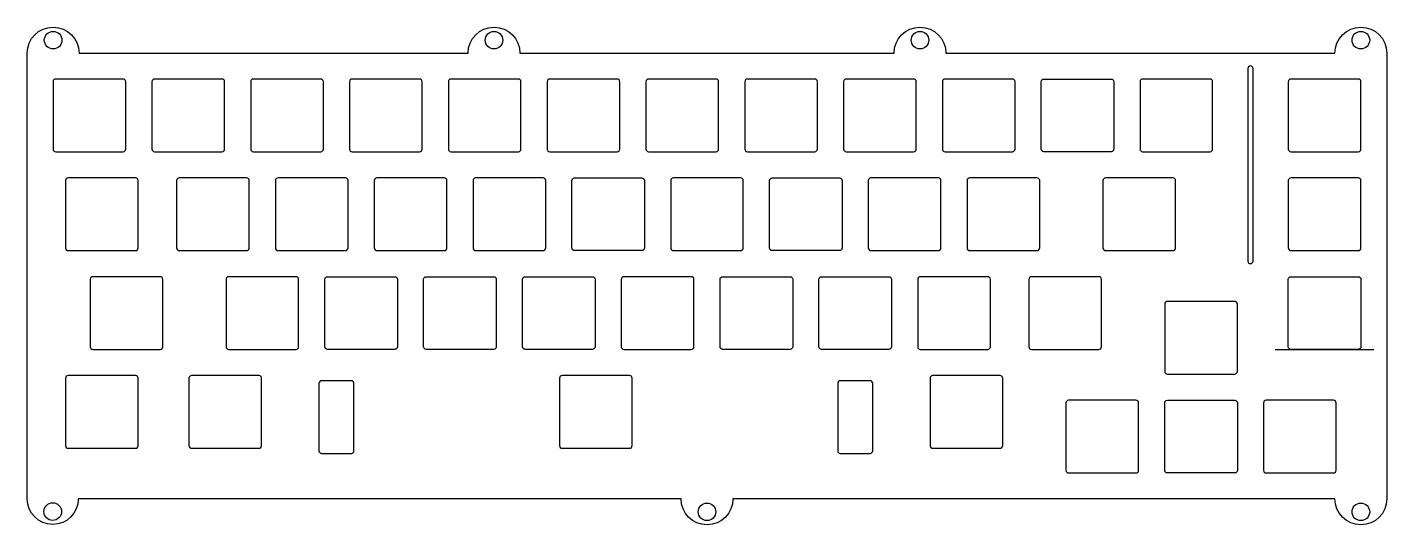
# Model space of a CAD drawing. Header units: millimetres. Extents: x -2 to 260, y -88 to 7.
import ezdxf

# ---------------------------------------------------------------- set-up
doc = ezdxf.new("R2010")
doc.units = ezdxf.units.MM
doc.layers.get('0').update_dxf_attribs({"linetype": 'CONTINUOUS'})

msp = doc.modelspace()

# ---------------------------------------------------------------- linework, layer by layer
msp.add_line((238.125, -54.625), (257.175, -54.625))
for points in [[(82.525, 2.475, -1), (92.525, 2.475), (164.65, 2.475, -1), (174.65, 2.475), (249.65, 2.475, -1), (259.65, 2.475), (259.65, -83.4375, -1), (249.65, -83.4375), (133.5875, -83.4375, -1), (123.5875, -83.4375), (7.37295, -83.4375, -1), (-2.475, -83.4375), (-2.475, 2.475, -1), (7.525, 2.475)], [(233.8625, -0.5, 1), (232.8625, -0.5), (232.8625, -37.6, 1), (233.8625, -37.6)], [(3.025, -2.525, 0.414213562), (2.525, -3.025), (2.525, -16.025, 0.414213562), (3.025, -16.525), (16.025, -16.525, 0.414213562), (16.525, -16.025), (16.525, -3.025, 0.414213562), (16.025, -2.525)], [(35.575, -3.025, 0.414213562), (35.075, -2.525), (22.075, -2.525, 0.414213562), (21.575, -3.025), (21.575, -16.025, 0.414213562), (22.075, -16.525), (35.075, -16.525, 0.414213562), (35.575, -16.025)], [(54.125, -2.525), (41.125, -2.525, 0.414213562), (40.625, -3.025), (40.625, -16.025, 0.414213562), (41.125, -16.525), (54.125, -16.525, 0.414213562), (54.625, -16.025), (54.625, -3.025, 0.414213562)], [(73.675, -16.025), (73.675, -3.025, 0.414213562), (73.175, -2.525), (60.175, -2.525, 0.414213562), (59.675, -3.025), (59.675, -16.025, 0.414213562), (60.175, -16.525), (73.175, -16.525, 0.414213562)], [(78.725, -3.025), (78.725, -16.025, 0.414213562), (79.225, -16.525), (92.225, -16.525, 0.414213562), (92.725, -16.025), (92.725, -3.025, 0.414213562), (92.225, -2.525), (79.225, -2.525, 0.414213562)], [(111.775, -16.025), (111.775, -3.025, 0.414213562), (111.275, -2.525), (98.275, -2.525, 0.414213562), (97.775, -3.025), (97.775, -16.025, 0.414213562), (98.275, -16.525), (111.275, -16.525, 0.414213562)], [(117.325, -2.525, 0.414213562), (116.825, -3.025), (116.825, -16.025, 0.414213562), (117.325, -16.525), (130.325, -16.525, 0.414213562), (130.825, -16.025), (130.825, -3.025, 0.414213562), (130.325, -2.525)], [(149.375, -16.525, 0.414213562), (149.875, -16.025), (149.875, -3.025, 0.414213562), (149.375, -2.525), (136.375, -2.525, 0.414213562), (135.875, -3.025), (135.875, -16.025, 0.414213562), (136.375, -16.525)], [(168.425, -16.525, 0.414213562), (168.925, -16.025), (168.925, -3.025, 0.414213562), (168.425, -2.525), (155.425, -2.525, 0.414213562), (154.925, -3.025), (154.925, -16.025, 0.414213562), (155.425, -16.525)], [(187.475, -2.525), (174.475, -2.525, 0.414213562), (173.975, -3.025), (173.975, -16.025, 0.414213562), (174.475, -16.525), (187.475, -16.525, 0.414213562), (187.975, -16.025), (187.975, -3.025, 0.414213562)], [(193.525, -2.525), (206.525, -2.525, -0.414213562), (207.025, -3.025), (207.025, -16.025, -0.414213562), (206.525, -16.525), (193.525, -16.525, -0.414213562), (193.025, -16.025), (193.025, -3.025, -0.414213562)], [(212.075, -3.025), (212.075, -16.025, 0.414213562), (212.575, -16.525), (225.575, -16.525, 0.414213562), (226.075, -16.025), (226.075, -3.025, 0.414213562), (225.575, -2.525), (212.575, -2.525, 0.414213562)], [(241.15, -2.525, 0.414213562), (240.65, -3.025), (240.65, -16.025, 0.414213562), (241.15, -16.525), (254.15, -16.525, 0.414213562), (254.65, -16.025), (254.65, -3.025, 0.414213562), (254.15, -2.525)], [(4.90625, -35.075, 0.414213562), (5.40625, -35.575), (18.40625, -35.575, 0.414213562), (18.90625, -35.075), (18.90625, -22.075, 0.414213562), (18.40625, -21.575), (5.40625, -21.575, 0.414213562), (4.90625, -22.075)], [(39.8375, -21.575), (26.8375, -21.575, 0.414213562), (26.3375, -22.075), (26.3375, -35.075, 0.414213562), (26.8375, -35.575), (39.8375, -35.575, 0.414213562), (40.3375, -35.075), (40.3375, -22.075, 0.414213562)], [(59.3875, -22.075, 0.414213562), (58.8875, -21.575), (45.8875, -21.575, 0.414213562), (45.3875, -22.075), (45.3875, -35.075, 0.414213562), (45.8875, -35.575), (58.8875, -35.575, 0.414213562), (59.3875, -35.075)], [(78.4375, -35.075), (78.4375, -22.075, 0.414213562), (77.9375, -21.575), (64.9375, -21.575, 0.414213562), (64.4375, -22.075), (64.4375, -35.075, 0.414213562), (64.9375, -35.575), (77.9375, -35.575, 0.414213562)], [(97.4875, -35.075), (97.4875, -22.075, 0.414213562), (96.9875, -21.575), (83.9875, -21.575, 0.414213562), (83.4875, -22.075), (83.4875, -35.075, 0.414213562), (83.9875, -35.575), (96.9875, -35.575, 0.414213562)], [(116.5375, -35.075, -0.414213562), (116.0375, -35.575), (103.0375, -35.575, -0.414213562), (102.5375, -35.075), (102.5375, -22.075, -0.414213562), (103.0375, -21.575), (116.0375, -21.575, -0.414213562), (116.5375, -22.075)], [(135.5875, -35.075), (135.5875, -22.075, 0.414213562), (135.0875, -21.575), (122.0875, -21.575, 0.414213562), (121.5875, -22.075), (121.5875, -35.075, 0.414213562), (122.0875, -35.575), (135.0875, -35.575, 0.414213562)], [(154.1375, -21.575, -0.414213562), (154.6375, -22.075), (154.6375, -35.075, -0.414213562), (154.1375, -35.575), (141.1375, -35.575, -0.414213562), (140.6375, -35.075), (140.6375, -22.075, -0.414213562), (141.1375, -21.575)], [(159.6875, -22.075), (159.6875, -35.075, 0.414213562), (160.1875, -35.575), (173.1875, -35.575, 0.414213562), (173.6875, -35.075), (173.6875, -22.075, 0.414213562), (173.1875, -21.575), (160.1875, -21.575, 0.414213562)], [(178.7375, -22.075), (178.7375, -35.075, 0.414213562), (179.2375, -35.575), (192.2375, -35.575, 0.414213562), (192.7375, -35.075), (192.7375, -22.075, 0.414213562), (192.2375, -21.575), (179.2375, -21.575, 0.414213562)], [(204.93125, -22.075), (204.93125, -35.075, 0.414213562), (205.43125, -35.575), (218.43125, -35.575, 0.414213562), (218.93125, -35.075), (218.93125, -22.075, 0.414213562), (218.43125, -21.575), (205.43125, -21.575, 0.414213562)], [(241.15, -35.575), (254.15, -35.575, 0.414213562), (254.65, -35.075), (254.65, -22.075, 0.414213562), (254.15, -21.575), (241.15, -21.575, 0.414213562), (240.65, -22.075), (240.65, -35.075, 0.414213562)], [(23.66875, -54.125), (23.66875, -41.125, 0.414213562), (23.16875, -40.625), (10.16875, -40.625, 0.414213562), (9.66875, -41.125), (9.66875, -54.125, 0.414213562), (10.16875, -54.625), (23.16875, -54.625, 0.414213562)], [(49.3625, -40.625), (36.3625, -40.625, 0.414213562), (35.8625, -41.125), (35.8625, -54.125, 0.414213562), (36.3625, -54.625), (49.3625, -54.625, 0.414213562), (49.8625, -54.125), (49.8625, -41.125, 0.414213562)], [(55.4125, -40.625), (68.4125, -40.625, -0.414213562), (68.9125, -41.125), (68.9125, -54.125, -0.414213562), (68.4125, -54.625), (55.4125, -54.625, -0.414213562), (54.9125, -54.125), (54.9125, -41.125, -0.414213562)], [(87.4625, -40.625, -0.414213562), (87.9625, -41.125), (87.9625, -54.125, -0.414213562), (87.4625, -54.625), (74.4625, -54.625, -0.414213562), (73.9625, -54.125), (73.9625, -41.125, -0.414213562), (74.4625, -40.625)], [(93.0125, -41.125, -0.414213562), (93.5125, -40.625), (106.5125, -40.625, -0.414213562), (107.0125, -41.125), (107.0125, -54.125, -0.414213562), (106.5125, -54.625), (93.5125, -54.625, -0.414213562), (93.0125, -54.125)], [(112.0625, -41.125), (112.0625, -54.125, 0.414213562), (112.5625, -54.625), (125.5625, -54.625, 0.414213562), (126.0625, -54.125), (126.0625, -41.125, 0.414213562), (125.5625, -40.625), (112.5625, -40.625, 0.414213562)], [(145.1125, -41.125), (145.1125, -54.125, -0.414213562), (144.6125, -54.625), (131.6125, -54.625, -0.414213562), (131.1125, -54.125), (131.1125, -41.125, -0.414213562), (131.6125, -40.625), (144.6125, -40.625, -0.414213562)], [(164.1625, -54.125, -0.414213562), (163.6625, -54.625), (150.6625, -54.625, -0.414213562), (150.1625, -54.125), (150.1625, -41.125, -0.414213562), (150.6625, -40.625), (163.6625, -40.625, -0.414213562), (164.1625, -41.125)], [(183.2125, -41.125, 0.414213562), (182.7125, -40.625), (169.7125, -40.625, 0.414213562), (169.2125, -41.125), (169.2125, -54.125, 0.414213562), (169.7125, -54.625), (182.7125, -54.625, 0.414213562), (183.2125, -54.125)], [(190.64375, -41.125), (190.64375, -54.125, 0.414213562), (191.14375, -54.625), (204.14375, -54.625, 0.414213562), (204.64375, -54.125), (204.64375, -41.125, 0.414213562), (204.14375, -40.625), (191.14375, -40.625, 0.414213562)], [(254.65, -54.125, -0.414213562), (254.15, -54.625), (241.15, -54.625, -0.414213562), (240.65, -54.125), (240.65, -41.125, -0.414213562), (241.15, -40.625), (254.15, -40.625, -0.414213562), (254.65, -41.125)], [(216.8375, -45.8875), (216.8375, -58.8875, 0.414213562), (217.3375, -59.3875), (230.3375, -59.3875, 0.414213562), (230.8375, -58.8875), (230.8375, -45.8875, 0.414213562), (230.3375, -45.3875), (217.3375, -45.3875, 0.414213562)], [(18.90625, -60.175, 0.414213562), (18.40625, -59.675), (5.40625, -59.675, 0.414213562), (4.90625, -60.175), (4.90625, -73.175, 0.414213562), (5.40625, -73.675), (18.40625, -73.675, 0.414213562), (18.90625, -73.175)], [(42.21875, -59.675), (29.21875, -59.675, 0.414213562), (28.71875, -60.175), (28.71875, -73.175, 0.414213562), (29.21875, -73.675), (42.21875, -73.675, 0.414213562), (42.71875, -73.175), (42.71875, -60.175, 0.414213562)], [(100.65625, -59.675, 0.414213562), (100.15625, -60.175), (100.15625, -73.175, 0.414213562), (100.65625, -73.675), (113.65625, -73.675, 0.414213562), (114.15625, -73.175), (114.15625, -60.175, 0.414213562), (113.65625, -59.675)], [(171.59375, -73.175, 0.414213562), (172.09375, -73.675), (185.09375, -73.675, 0.414213562), (185.59375, -73.175), (185.59375, -60.175, 0.414213562), (185.09375, -59.675), (172.09375, -59.675, 0.414213562), (171.59375, -60.175)], [(60.53125, -61.175, 0.414213562), (60.03125, -60.675), (54.28125, -60.675, 0.414213562), (53.78125, -61.175), (53.78125, -74.175, 0.414213562), (54.28125, -74.675), (60.03125, -74.675, 0.414213562), (60.53125, -74.175)], [(153.78125, -61.175), (153.78125, -74.175, 0.414213562), (154.28125, -74.675), (160.03125, -74.675, 0.414213562), (160.53125, -74.175), (160.53125, -61.175, 0.414213562), (160.03125, -60.675), (154.28125, -60.675, 0.414213562)], [(197.7875, -64.9375), (197.7875, -77.9375, 0.414213562), (198.2875, -78.4375), (211.2875, -78.4375, 0.414213562), (211.7875, -77.9375), (211.7875, -64.9375, 0.414213562), (211.2875, -64.4375), (198.2875, -64.4375, 0.414213562)], [(216.8375, -77.9375), (216.8375, -64.9375, -0.414213562), (217.3375, -64.4375), (230.3375, -64.4375, -0.414213562), (230.8375, -64.9375), (230.8375, -77.9375, -0.414213562), (230.3375, -78.4375), (217.3375, -78.4375, -0.414213562)], [(236.3875, -78.4375), (249.3875, -78.4375, 0.414213562), (249.8875, -77.9375), (249.8875, -64.9375, 0.414213562), (249.3875, -64.4375), (236.3875, -64.4375, 0.414213562), (235.8875, -64.9375), (235.8875, -77.9375, 0.414213562)]]:
    msp.add_lwpolyline(points, format="xyb", close=True)
for centre in [(2.525, 4.975), (87.525, 4.975), (169.65, 4.975), (254.65, 4.975), (2.44897, -85.89949), (128.5875, -85.9375), (254.65, -85.9375)]:
    msp.add_circle(centre, 1.7)

doc.saveas('drawing.dxf')
